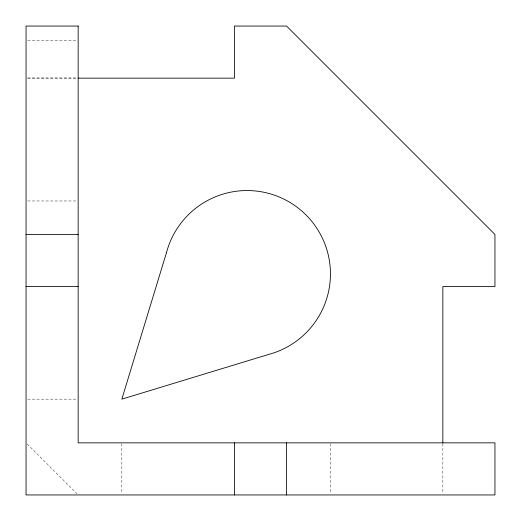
<?xml version="1.0" encoding="UTF-8"?>
<svg xmlns="http://www.w3.org/2000/svg" width="521" height="521" viewBox="0 0 521 521"><rect width="100%" height="100%" fill="white"/><g stroke="black" fill="none" stroke-linecap="round" stroke-linejoin="round"><path stroke-width="0.39" stroke-dasharray="2.6 1.95" d="M27.678 40.228L76.522 40.228M27.678 77.968L76.522 77.968M27.678 78.15L76.522 78.15M27.678 200.969L76.522 200.969M27.678 399.164L76.522 399.164M27.196 443.996L77.004 493.804M442.85 443.651L442.85 493.348M330.451 443.651L330.451 493.348M121.836 443.651L121.836 493.348"/><path stroke-width="0.78" d="M78.15 78.15L234.45 78.15L234.45 26.05L286.55 26.05L494.95 234.45L494.95 286.55L442.85 286.55L442.85 442.85M26.05 234.45L78.15 234.45M26.05 286.55L78.15 286.55M286.55 442.85L286.55 494.95M234.45 442.85L234.45 494.95M166.57 252.333L121.836 399.164L268.667 354.43A83.36 83.36 0 0 0 306.035 214.965A83.36 83.36 0 0 0 166.57 252.333M78.15 26.05L26.05 26.05L26.05 494.95L494.95 494.95L494.95 442.85L78.15 442.85L78.15 26.05"/></g></svg>
